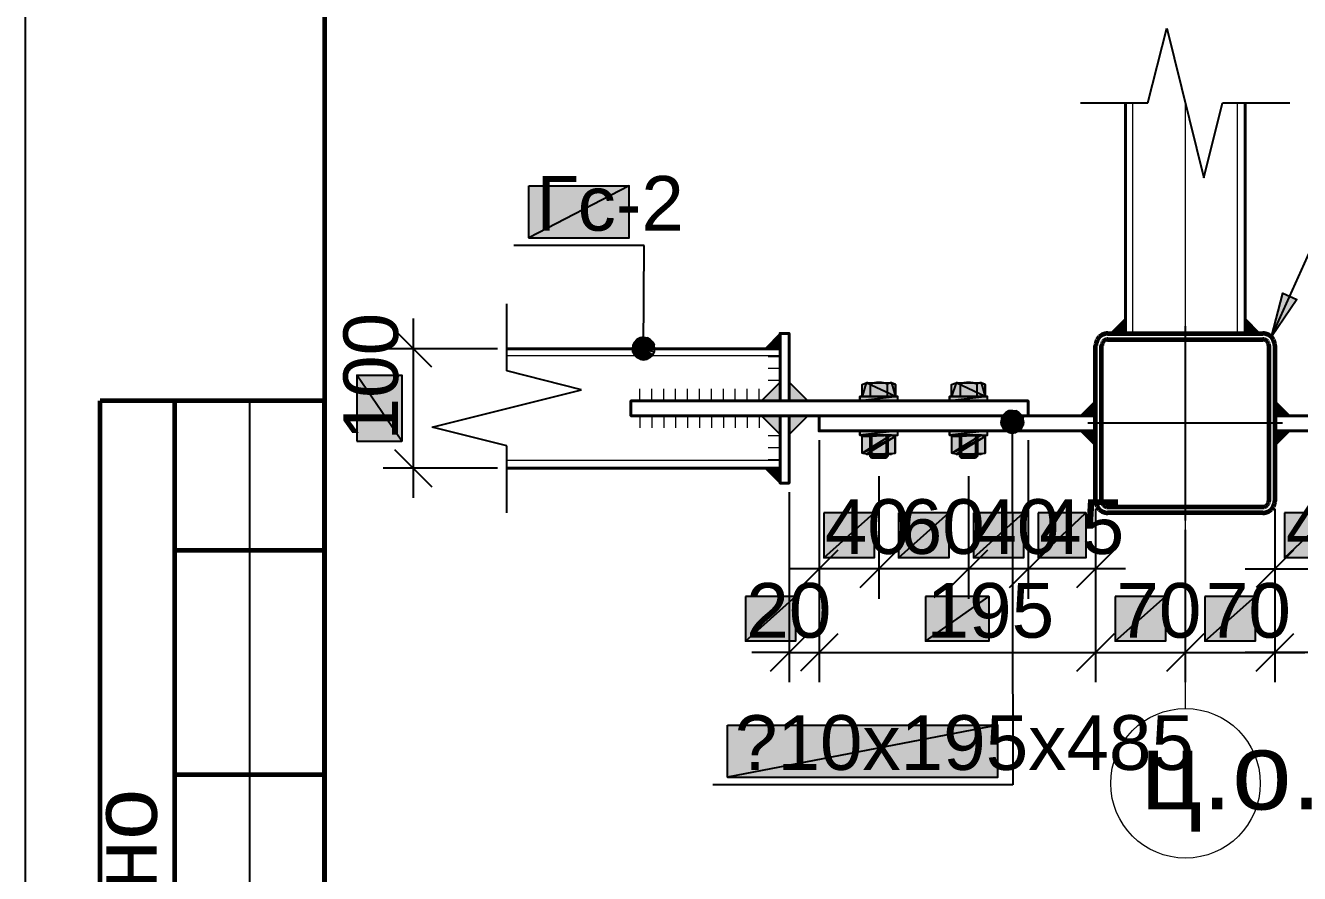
# Model space of a CAD drawing. Extents: x 8 to 21351, y 0 to 420.
# Drawn here: x 17287.2 to 17372.4, y 123.4 to 180.2 of the extents above; entities that cross this region are included whole.
import ezdxf

# ---------------------------------------------------------------- set-up
doc = ezdxf.new("R2010")
doc.units = 0
doc.styles.add('TEYPDFCAD_TEXT', font='arial.ttf')

msp = doc.modelspace()

# ---------------------------------------------------------------- hatches: boundary and pattern name
at = {"true_color": 0xffffff}
h = msp.add_hatch(color=0, dxfattribs=at)
h.paths.add_polyline_path([(17320.858, 169.46), (17327.589, 169.46), (17320.858, 165.968)])
h.paths.add_polyline_path([(17327.589, 169.46), (17320.858, 165.968), (17327.589, 165.968)])
for points in [[(17370.558, 159.343), (17371.32, 162.285), (17372.251, 161.862)], [(17360.8, 159.576), (17359.784, 159.576), (17360.8, 160.57)], [(17368.801, 159.576), (17369.796, 159.576), (17368.801, 160.57)], [(17337.686, 158.56), (17337.686, 159.576), (17336.691, 158.56)], [(17337.686, 155.067), (17337.686, 156.316), (17336.437, 155.067)], [(17338.279, 155.067), (17339.527, 155.067), (17338.279, 156.316)], [(17358.789, 154.072), (17357.794, 154.072), (17358.789, 155.067)], [(17370.791, 154.072), (17371.785, 154.072), (17370.791, 155.067)], [(17337.686, 154.072), (17337.686, 152.823), (17336.437, 154.072)], [(17338.279, 154.072), (17338.279, 152.823), (17339.527, 154.072)], [(17358.789, 153.056), (17357.794, 153.056), (17358.789, 152.061)], [(17370.791, 153.056), (17371.785, 153.056), (17370.791, 152.061)], [(17337.686, 150.559), (17336.691, 150.559), (17337.686, 149.564)]]:
    msp.add_hatch(color=7).paths.add_polyline_path(points)
h = msp.add_hatch(color=7)
h.paths.add_polyline_path([(17327.822, 158.792), (17327.801, 158.56), (17328.542, 158.56)])
h.paths.add_polyline_path([(17327.801, 158.56), (17328.542, 158.56), (17327.822, 158.327)])
h.paths.add_polyline_path([(17328.542, 158.56), (17327.822, 158.327), (17327.928, 158.136)])
h = msp.add_hatch(color=7)
h.paths.add_polyline_path([(17327.822, 158.792), (17327.801, 158.56), (17328.542, 158.56)])
h.paths.add_polyline_path([(17327.801, 158.56), (17328.542, 158.56), (17327.822, 158.327)])
h.paths.add_polyline_path([(17328.542, 158.56), (17327.822, 158.327), (17327.928, 158.136)])
h = msp.add_hatch(color=7)
h.paths.add_polyline_path([(17328.309, 159.279), (17328.097, 159.173), (17328.542, 158.56)])
h.paths.add_polyline_path([(17328.097, 159.173), (17328.542, 158.56), (17327.928, 159.004)])
h.paths.add_polyline_path([(17328.542, 158.56), (17327.928, 159.004), (17327.822, 158.792)])
h = msp.add_hatch(color=7)
h.paths.add_polyline_path([(17328.309, 159.279), (17328.097, 159.173), (17328.542, 158.56)])
h.paths.add_polyline_path([(17328.097, 159.173), (17328.542, 158.56), (17327.928, 159.004)])
h.paths.add_polyline_path([(17328.542, 158.56), (17327.928, 159.004), (17327.822, 158.792)])
h = msp.add_hatch(color=7)
h.paths.add_polyline_path([(17328.986, 159.173), (17328.775, 159.279), (17328.542, 158.56)])
h.paths.add_polyline_path([(17328.775, 159.279), (17328.542, 158.56), (17328.542, 159.321)])
h.paths.add_polyline_path([(17328.542, 158.56), (17328.542, 159.321), (17328.309, 159.279)])
h = msp.add_hatch(color=7)
h.paths.add_polyline_path([(17328.986, 159.173), (17328.775, 159.279), (17328.542, 158.56)])
h.paths.add_polyline_path([(17328.775, 159.279), (17328.542, 158.56), (17328.542, 159.321)])
h.paths.add_polyline_path([(17328.542, 158.56), (17328.542, 159.321), (17328.309, 159.279)])
h = msp.add_hatch(color=7)
h.paths.add_polyline_path([(17329.283, 158.56), (17329.262, 158.792), (17328.542, 158.56)])
h.paths.add_polyline_path([(17329.262, 158.792), (17328.542, 158.56), (17329.156, 159.004)])
h.paths.add_polyline_path([(17328.542, 158.56), (17329.156, 159.004), (17328.986, 159.173)])
h = msp.add_hatch(color=7)
h.paths.add_polyline_path([(17329.283, 158.56), (17329.262, 158.792), (17328.542, 158.56)])
h.paths.add_polyline_path([(17329.262, 158.792), (17328.542, 158.56), (17329.156, 159.004)])
h.paths.add_polyline_path([(17328.542, 158.56), (17329.156, 159.004), (17328.986, 159.173)])
h = msp.add_hatch(color=7)
h.paths.add_polyline_path([(17327.928, 158.136), (17328.097, 157.967), (17328.542, 158.56)])
h.paths.add_polyline_path([(17328.097, 157.967), (17328.542, 158.56), (17328.309, 157.861)])
h.paths.add_polyline_path([(17328.542, 158.56), (17328.309, 157.861), (17328.542, 157.819)])
h = msp.add_hatch(color=7)
h.paths.add_polyline_path([(17327.928, 158.136), (17328.097, 157.967), (17328.542, 158.56)])
h.paths.add_polyline_path([(17328.097, 157.967), (17328.542, 158.56), (17328.309, 157.861)])
h.paths.add_polyline_path([(17328.542, 158.56), (17328.309, 157.861), (17328.542, 157.819)])
h = msp.add_hatch(color=7)
h.paths.add_polyline_path([(17328.542, 157.819), (17328.775, 157.861), (17328.542, 158.56)])
h.paths.add_polyline_path([(17328.775, 157.861), (17328.542, 158.56), (17328.986, 157.967)])
h.paths.add_polyline_path([(17328.542, 158.56), (17328.986, 157.967), (17329.156, 158.136)])
h = msp.add_hatch(color=7)
h.paths.add_polyline_path([(17329.156, 158.136), (17329.262, 158.327), (17328.542, 158.56)])
h.paths.add_polyline_path([(17329.262, 158.327), (17328.542, 158.56), (17329.283, 158.56)])
h = msp.add_hatch(color=7)
h.paths.add_polyline_path([(17328.542, 157.819), (17328.775, 157.861), (17328.542, 158.56)])
h.paths.add_polyline_path([(17328.775, 157.861), (17328.542, 158.56), (17328.986, 157.967)])
h.paths.add_polyline_path([(17328.542, 158.56), (17328.986, 157.967), (17329.156, 158.136)])
h = msp.add_hatch(color=7)
h.paths.add_polyline_path([(17329.156, 158.136), (17329.262, 158.327), (17328.542, 158.56)])
h.paths.add_polyline_path([(17329.262, 158.327), (17328.542, 158.56), (17329.283, 158.56)])
h = msp.add_hatch(color=0, dxfattribs=at)
h.paths.add_polyline_path([(17309.365, 152.358), (17312.371, 152.358), (17309.365, 156.781)])
h.paths.add_polyline_path([(17312.371, 152.358), (17309.365, 156.781), (17312.371, 156.781)])
h = msp.add_hatch(color=0, dxfattribs=at)
h.paths.add_polyline_path([(17345.412, 156.168), (17345.137, 156.273), (17345.412, 155.363)])
h.paths.add_polyline_path([(17345.137, 156.273), (17345.412, 155.363), (17343.443, 156.273)])
h.paths.add_polyline_path([(17345.412, 155.363), (17343.443, 156.273), (17343.168, 155.363)])
h.paths.add_polyline_path([(17343.443, 156.273), (17343.168, 155.363), (17343.168, 156.168)])
h = msp.add_hatch(color=0, dxfattribs=at)
h.paths.add_polyline_path([(17351.402, 156.168), (17351.127, 156.273), (17351.402, 155.363)])
h.paths.add_polyline_path([(17351.127, 156.273), (17351.402, 155.363), (17349.455, 156.273)])
h.paths.add_polyline_path([(17351.402, 155.363), (17349.455, 156.273), (17349.158, 155.363)])
h.paths.add_polyline_path([(17349.455, 156.273), (17349.158, 155.363), (17349.158, 156.168)])
h = msp.add_hatch(color=0, dxfattribs=at)
h.paths.add_polyline_path([(17343.02, 155.363), (17345.56, 155.363), (17343.02, 155.067)])
h.paths.add_polyline_path([(17345.56, 155.363), (17343.02, 155.067), (17345.56, 155.067)])
h = msp.add_hatch(color=0, dxfattribs=at)
h.paths.add_polyline_path([(17349.01, 155.363), (17351.571, 155.363), (17349.01, 155.067)])
h.paths.add_polyline_path([(17351.571, 155.363), (17349.01, 155.067), (17351.571, 155.067)])
h = msp.add_hatch(color=7)
h.paths.add_polyline_path([(17352.989, 154.39), (17352.778, 154.284), (17353.222, 153.67)])
h.paths.add_polyline_path([(17352.778, 154.284), (17353.222, 153.67), (17352.608, 154.114)])
h.paths.add_polyline_path([(17353.222, 153.67), (17352.608, 154.114), (17352.503, 153.903)])
h = msp.add_hatch(color=7)
h.paths.add_polyline_path([(17353.667, 154.284), (17353.455, 154.39), (17353.222, 153.67)])
h.paths.add_polyline_path([(17353.455, 154.39), (17353.222, 153.67), (17353.222, 154.411)])
h.paths.add_polyline_path([(17353.222, 153.67), (17353.222, 154.411), (17352.989, 154.39)])
h = msp.add_hatch(color=7)
h.paths.add_polyline_path([(17352.503, 153.903), (17352.481, 153.67), (17353.222, 153.67)])
h.paths.add_polyline_path([(17352.481, 153.67), (17353.222, 153.67), (17352.503, 153.437)])
h.paths.add_polyline_path([(17353.222, 153.67), (17352.503, 153.437), (17352.608, 153.226)])
h = msp.add_hatch(color=7)
h.paths.add_polyline_path([(17352.608, 153.226), (17352.778, 153.056), (17353.222, 153.67)])
h.paths.add_polyline_path([(17352.778, 153.056), (17353.222, 153.67), (17352.989, 152.95)])
h.paths.add_polyline_path([(17353.222, 153.67), (17352.989, 152.95), (17353.222, 152.908)])
h = msp.add_hatch(color=7)
h.paths.add_polyline_path([(17353.963, 153.67), (17353.942, 153.903), (17353.222, 153.67)])
h.paths.add_polyline_path([(17353.942, 153.903), (17353.222, 153.67), (17353.836, 154.114)])
h.paths.add_polyline_path([(17353.222, 153.67), (17353.836, 154.114), (17353.667, 154.284)])
h = msp.add_hatch(color=7)
h.paths.add_polyline_path([(17353.222, 152.908), (17353.455, 152.95), (17353.222, 153.67)])
h.paths.add_polyline_path([(17353.455, 152.95), (17353.222, 153.67), (17353.667, 153.056)])
h.paths.add_polyline_path([(17353.222, 153.67), (17353.667, 153.056), (17353.836, 153.226)])
h = msp.add_hatch(color=7)
h.paths.add_polyline_path([(17353.836, 153.226), (17353.942, 153.437), (17353.222, 153.67)])
h.paths.add_polyline_path([(17353.942, 153.437), (17353.222, 153.67), (17353.963, 153.67)])
h = msp.add_hatch(color=0, dxfattribs=at)
h.paths.add_polyline_path([(17343.02, 153.056), (17345.56, 153.056), (17343.02, 152.76)])
h.paths.add_polyline_path([(17345.56, 153.056), (17343.02, 152.76), (17345.56, 152.76)])
h = msp.add_hatch(color=0, dxfattribs=at)
h.paths.add_polyline_path([(17343.464, 152.76), (17343.168, 152.675), (17345.115, 152.76)])
h.paths.add_polyline_path([(17343.168, 152.675), (17345.115, 152.76), (17343.168, 151.575)])
h.paths.add_polyline_path([(17345.115, 152.76), (17343.168, 151.575), (17345.391, 152.675)])
h.paths.add_polyline_path([(17343.168, 151.575), (17345.391, 152.675), (17343.464, 151.49)])
h.paths.add_polyline_path([(17345.391, 152.675), (17343.464, 151.49), (17345.391, 151.575)])
h.paths.add_polyline_path([(17343.464, 151.49), (17345.391, 151.575), (17345.115, 151.49)])
h = msp.add_hatch(color=0, dxfattribs=at)
h.paths.add_polyline_path([(17349.01, 153.056), (17351.571, 153.056), (17349.01, 152.76)])
h.paths.add_polyline_path([(17351.571, 153.056), (17349.01, 152.76), (17351.571, 152.76)])
h = msp.add_hatch(color=0, dxfattribs=at)
h.paths.add_polyline_path([(17349.455, 152.76), (17349.179, 152.675), (17351.127, 152.76)])
h.paths.add_polyline_path([(17349.179, 152.675), (17351.127, 152.76), (17349.179, 151.575)])
h.paths.add_polyline_path([(17351.127, 152.76), (17349.179, 151.575), (17351.402, 152.675)])
h.paths.add_polyline_path([(17349.179, 151.575), (17351.402, 152.675), (17349.455, 151.49)])
h.paths.add_polyline_path([(17351.402, 152.675), (17349.455, 151.49), (17351.402, 151.575)])
h.paths.add_polyline_path([(17349.455, 151.49), (17351.402, 151.575), (17351.127, 151.49)])
h = msp.add_hatch(color=0, dxfattribs=at)
h.paths.add_polyline_path([(17340.607, 147.574), (17340.607, 144.568), (17343.972, 147.574)])
h.paths.add_polyline_path([(17340.607, 144.568), (17343.972, 147.574), (17343.972, 144.568)])
h = msp.add_hatch(color=0, dxfattribs=at)
h.paths.add_polyline_path([(17345.602, 147.574), (17345.602, 144.568), (17348.968, 147.574)])
h.paths.add_polyline_path([(17345.602, 144.568), (17348.968, 147.574), (17348.968, 144.568)])
h = msp.add_hatch(color=0, dxfattribs=at)
h.paths.add_polyline_path([(17350.619, 147.574), (17350.619, 144.568), (17353.963, 147.574)])
h.paths.add_polyline_path([(17350.619, 144.568), (17353.963, 147.574), (17353.963, 144.568)])
h = msp.add_hatch(color=0, dxfattribs=at)
h.paths.add_polyline_path([(17354.958, 147.574), (17354.958, 144.568), (17358.133, 147.574)])
h.paths.add_polyline_path([(17354.958, 144.568), (17358.133, 147.574), (17358.133, 144.568)])
h = msp.add_hatch(color=0, dxfattribs=at)
h.paths.add_polyline_path([(17371.447, 147.574), (17371.447, 144.568), (17374.643, 147.574)])
h.paths.add_polyline_path([(17371.447, 144.568), (17374.643, 147.574), (17374.643, 144.568)])
h = msp.add_hatch(color=0, dxfattribs=at)
h.paths.add_polyline_path([(17335.358, 141.965), (17335.358, 138.98), (17338.723, 141.965)])
h.paths.add_polyline_path([(17335.358, 138.98), (17338.723, 141.965), (17338.723, 138.98)])
h = msp.add_hatch(color=0, dxfattribs=at)
h.paths.add_polyline_path([(17347.423, 141.965), (17347.423, 138.98), (17351.656, 141.965)])
h.paths.add_polyline_path([(17347.423, 138.98), (17351.656, 141.965), (17351.656, 138.98)])
h = msp.add_hatch(color=0, dxfattribs=at)
h.paths.add_polyline_path([(17360.101, 141.965), (17360.101, 138.98), (17363.467, 141.965)])
h.paths.add_polyline_path([(17360.101, 138.98), (17363.467, 141.965), (17363.467, 138.98)])
h = msp.add_hatch(color=0, dxfattribs=at)
h.paths.add_polyline_path([(17366.113, 141.965), (17366.113, 138.98), (17369.478, 141.965)])
h.paths.add_polyline_path([(17366.113, 138.98), (17369.478, 141.965), (17369.478, 138.98)])
h = msp.add_hatch(color=0, dxfattribs=at)
h.paths.add_polyline_path([(17334.172, 133.371), (17352.249, 133.371), (17334.172, 129.879)])
h.paths.add_polyline_path([(17352.249, 133.371), (17334.172, 129.879), (17352.249, 129.879)])

# ---------------------------------------------------------------- linework, layer by layer
at = {"lineweight": 25}
for p, q in [((17287.182, 0.085), (17287.182, 296.968)), ((17302.189, 90.064), (17302.189, 155.067))]:
    msp.add_line(p, q, dxfattribs=at)
at = {"color": 7, "lineweight": 25}
for p, q in [((17362.282, 175.006), (17363.552, 180.001)), ((17363.552, 180.001), (17366.049, 169.989)), ((17357.794, 175.006), (17360.8, 175.006)), ((17360.8, 175.006), (17362.282, 175.006)), ((17366.049, 169.989), (17367.298, 175.006)), ((17367.298, 175.006), (17368.801, 175.006)), ((17368.801, 175.006), (17371.785, 175.006)), ((17370.558, 159.343), (17374.177, 167.386)), ((17328.584, 165.46), (17319.864, 165.46)), ((17328.542, 158.56), (17328.584, 165.46)), ((17328.542, 158.56), (17328.584, 165.46)), ((17319.398, 158.56), (17319.398, 161.565)), ((17313.133, 160.57), (17313.133, 148.569)), ((17314.381, 157.311), (17311.884, 159.829)), ((17364.8, 160.062), (17364.8, 147.066)), ((17318.763, 158.56), (17311.122, 158.56)), ((17319.398, 157.078), (17319.398, 158.56)), ((17324.393, 155.808), (17319.398, 157.078)), ((17343.475, 156.273), (17343.456, 156.273)), ((17343.494, 156.272), (17343.475, 156.273)), ((17343.512, 156.27), (17343.494, 156.272)), ((17343.531, 156.267), (17343.512, 156.27)), ((17343.549, 156.263), (17343.531, 156.267)), ((17343.567, 156.259), (17343.549, 156.263)), ((17343.585, 156.253), (17343.567, 156.259)), ((17343.602, 156.247), (17343.585, 156.253)), ((17343.62, 156.241), (17343.602, 156.247)), ((17343.637, 156.233), (17343.62, 156.241)), ((17343.653, 156.225), (17343.637, 156.233)), ((17343.67, 156.216), (17343.653, 156.225)), ((17343.686, 156.206), (17343.67, 156.216)), ((17343.701, 156.196), (17343.686, 156.206)), ((17343.716, 156.185), (17343.701, 156.196)), ((17343.731, 156.173), (17343.716, 156.185)), ((17343.718, 156.168), (17343.718, 155.363)), ((17343.806, 156.216), (17343.738, 156.192)), ((17343.875, 156.237), (17343.806, 156.216)), ((17343.945, 156.255), (17343.875, 156.237)), ((17344.016, 156.269), (17343.945, 156.255)), ((17344.086, 156.28), (17344.016, 156.269)), ((17344.158, 156.288), (17344.086, 156.28)), ((17344.229, 156.293), (17344.158, 156.288)), ((17344.301, 156.295), (17344.229, 156.293)), ((17344.372, 156.293), (17344.301, 156.295)), ((17344.443, 156.288), (17344.372, 156.293)), ((17344.515, 156.28), (17344.443, 156.288)), ((17344.586, 156.269), (17344.515, 156.28)), ((17344.656, 156.255), (17344.586, 156.269)), ((17344.726, 156.237), (17344.656, 156.255)), ((17344.795, 156.216), (17344.726, 156.237)), ((17344.864, 156.192), (17344.795, 156.216)), ((17344.84, 156.168), (17344.84, 155.363)), ((17344.885, 156.185), (17344.87, 156.173)), ((17344.9, 156.196), (17344.885, 156.185)), ((17344.915, 156.206), (17344.9, 156.196)), ((17344.931, 156.216), (17344.915, 156.206)), ((17344.948, 156.225), (17344.931, 156.216)), ((17344.964, 156.233), (17344.948, 156.225)), ((17344.981, 156.241), (17344.964, 156.233)), ((17344.999, 156.247), (17344.981, 156.241)), ((17345.016, 156.253), (17344.999, 156.247)), ((17345.034, 156.259), (17345.016, 156.253)), ((17345.052, 156.263), (17345.034, 156.259)), ((17345.07, 156.267), (17345.052, 156.263)), ((17345.089, 156.27), (17345.07, 156.267)), ((17345.107, 156.272), (17345.089, 156.27)), ((17345.126, 156.273), (17345.107, 156.272)), ((17345.145, 156.273), (17345.126, 156.273)), ((17349.486, 156.273), (17349.467, 156.273)), ((17349.505, 156.272), (17349.486, 156.273)), ((17349.524, 156.27), (17349.505, 156.272)), ((17349.542, 156.267), (17349.524, 156.27)), ((17349.56, 156.263), (17349.542, 156.267)), ((17349.578, 156.259), (17349.56, 156.263)), ((17349.596, 156.253), (17349.578, 156.259)), ((17349.614, 156.247), (17349.596, 156.253)), ((17349.631, 156.241), (17349.614, 156.247)), ((17349.648, 156.233), (17349.631, 156.241)), ((17349.665, 156.225), (17349.648, 156.233)), ((17349.681, 156.216), (17349.665, 156.225)), ((17349.697, 156.206), (17349.681, 156.216)), ((17349.712, 156.196), (17349.697, 156.206)), ((17349.728, 156.185), (17349.712, 156.196)), ((17349.796, 156.216), (17349.728, 156.192)), ((17349.742, 156.173), (17349.728, 156.185)), ((17349.73, 156.168), (17349.73, 155.363)), ((17349.865, 156.237), (17349.796, 156.216)), ((17349.935, 156.255), (17349.865, 156.237)), ((17350.006, 156.269), (17349.935, 156.255)), ((17350.077, 156.28), (17350.006, 156.269)), ((17350.148, 156.288), (17350.077, 156.28)), ((17350.219, 156.293), (17350.148, 156.288)), ((17350.291, 156.295), (17350.219, 156.293)), ((17350.362, 156.293), (17350.291, 156.295)), ((17350.434, 156.288), (17350.362, 156.293)), ((17350.505, 156.28), (17350.434, 156.288)), ((17350.576, 156.269), (17350.505, 156.28)), ((17350.646, 156.255), (17350.576, 156.269)), ((17350.716, 156.237), (17350.646, 156.255)), ((17350.785, 156.216), (17350.716, 156.237)), ((17350.854, 156.192), (17350.785, 156.216)), ((17350.852, 156.168), (17350.852, 155.363)), ((17350.875, 156.185), (17350.86, 156.173)), ((17350.89, 156.196), (17350.875, 156.185)), ((17350.906, 156.206), (17350.89, 156.196)), ((17350.922, 156.216), (17350.906, 156.206)), ((17350.938, 156.225), (17350.922, 156.216)), ((17350.955, 156.233), (17350.938, 156.225)), ((17350.972, 156.241), (17350.955, 156.233)), ((17350.989, 156.247), (17350.972, 156.241)), ((17351.007, 156.253), (17350.989, 156.247)), ((17351.024, 156.259), (17351.007, 156.253)), ((17351.042, 156.263), (17351.024, 156.259)), ((17351.061, 156.267), (17351.042, 156.263)), ((17351.079, 156.27), (17351.061, 156.267)), ((17351.098, 156.272), (17351.079, 156.27)), ((17351.116, 156.273), (17351.098, 156.272)), ((17351.135, 156.273), (17351.116, 156.273)), ((17314.403, 153.31), (17324.393, 155.808)), ((17353.222, 153.67), (17353.265, 129.371)), ((17371.299, 153.564), (17358.281, 153.564)), ((17319.398, 152.061), (17314.403, 153.31)), ((17343.494, 152.779), (17343.474, 152.781)), ((17343.513, 152.777), (17343.494, 152.779)), ((17343.532, 152.775), (17343.513, 152.777)), ((17343.551, 152.772), (17343.532, 152.775)), ((17343.569, 152.767), (17343.551, 152.772)), ((17343.588, 152.763), (17343.569, 152.767)), ((17343.606, 152.757), (17343.588, 152.763)), ((17343.624, 152.751), (17343.606, 152.757)), ((17343.642, 152.744), (17343.624, 152.751)), ((17343.659, 152.737), (17343.642, 152.744)), ((17343.676, 152.728), (17343.659, 152.737)), ((17343.693, 152.72), (17343.676, 152.728)), ((17343.71, 152.71), (17343.693, 152.72)), ((17343.697, 152.76), (17343.697, 151.363)), ((17343.726, 152.7), (17343.71, 152.71)), ((17343.742, 152.689), (17343.726, 152.7)), ((17343.74, 152.675), (17343.74, 151.575)), ((17343.758, 152.678), (17343.742, 152.689)), ((17343.813, 152.704), (17343.745, 152.68)), ((17343.803, 152.76), (17343.803, 151.236)), ((17343.881, 152.724), (17343.813, 152.704)), ((17343.95, 152.742), (17343.881, 152.724)), ((17344.019, 152.756), (17343.95, 152.742)), ((17344.089, 152.767), (17344.019, 152.756)), ((17344.159, 152.775), (17344.089, 152.767)), ((17344.23, 152.779), (17344.159, 152.775)), ((17344.301, 152.781), (17344.23, 152.779)), ((17344.371, 152.779), (17344.301, 152.781)), ((17344.442, 152.775), (17344.371, 152.779)), ((17344.512, 152.767), (17344.442, 152.775)), ((17344.582, 152.756), (17344.512, 152.767)), ((17344.651, 152.742), (17344.582, 152.756)), ((17344.72, 152.724), (17344.651, 152.742)), ((17344.788, 152.704), (17344.72, 152.724)), ((17344.777, 152.76), (17344.777, 151.236)), ((17344.856, 152.68), (17344.788, 152.704)), ((17344.84, 152.675), (17344.84, 151.575)), ((17344.859, 152.689), (17344.844, 152.678)), ((17344.875, 152.7), (17344.859, 152.689)), ((17344.891, 152.71), (17344.875, 152.7)), ((17344.883, 152.76), (17344.883, 151.363)), ((17344.908, 152.72), (17344.891, 152.71)), ((17344.925, 152.728), (17344.908, 152.72)), ((17344.942, 152.737), (17344.925, 152.728)), ((17344.959, 152.744), (17344.942, 152.737)), ((17344.977, 152.751), (17344.959, 152.744)), ((17344.995, 152.757), (17344.977, 152.751)), ((17345.013, 152.763), (17344.995, 152.757)), ((17345.032, 152.767), (17345.013, 152.763)), ((17345.05, 152.772), (17345.032, 152.767)), ((17345.069, 152.775), (17345.05, 152.772)), ((17345.088, 152.777), (17345.069, 152.775)), ((17345.107, 152.779), (17345.088, 152.777)), ((17345.127, 152.781), (17345.107, 152.779)), ((17349.484, 152.779), (17349.465, 152.781)), ((17349.503, 152.777), (17349.484, 152.779)), ((17349.522, 152.775), (17349.503, 152.777)), ((17349.541, 152.772), (17349.522, 152.775)), ((17349.559, 152.767), (17349.541, 152.772)), ((17349.578, 152.763), (17349.559, 152.767)), ((17349.596, 152.757), (17349.578, 152.763)), ((17349.614, 152.751), (17349.596, 152.757)), ((17349.632, 152.744), (17349.614, 152.751)), ((17349.649, 152.737), (17349.632, 152.744)), ((17349.667, 152.728), (17349.649, 152.737)), ((17349.684, 152.72), (17349.667, 152.728)), ((17349.7, 152.71), (17349.684, 152.72)), ((17349.687, 152.76), (17349.687, 151.363)), ((17349.716, 152.7), (17349.7, 152.71)), ((17349.732, 152.689), (17349.716, 152.7)), ((17349.73, 152.675), (17349.73, 151.575)), ((17349.748, 152.678), (17349.732, 152.689)), ((17349.803, 152.704), (17349.735, 152.68)), ((17349.793, 152.76), (17349.793, 151.236)), ((17349.871, 152.724), (17349.803, 152.704)), ((17349.94, 152.742), (17349.871, 152.724)), ((17350.009, 152.756), (17349.94, 152.742)), ((17350.079, 152.767), (17350.009, 152.756)), ((17350.15, 152.775), (17350.079, 152.767)), ((17350.22, 152.779), (17350.15, 152.775)), ((17350.291, 152.781), (17350.22, 152.779)), ((17350.361, 152.779), (17350.291, 152.781)), ((17350.432, 152.775), (17350.361, 152.779)), ((17350.502, 152.767), (17350.432, 152.775)), ((17350.572, 152.756), (17350.502, 152.767)), ((17350.641, 152.742), (17350.572, 152.756)), ((17350.71, 152.724), (17350.641, 152.742)), ((17350.779, 152.704), (17350.71, 152.724)), ((17350.767, 152.76), (17350.767, 151.236)), ((17350.846, 152.68), (17350.779, 152.704)), ((17350.852, 152.675), (17350.852, 151.575)), ((17350.87, 152.689), (17350.855, 152.678)), ((17350.886, 152.7), (17350.87, 152.689)), ((17350.902, 152.71), (17350.886, 152.7)), ((17350.894, 152.76), (17350.894, 151.363)), ((17350.919, 152.72), (17350.902, 152.71)), ((17350.936, 152.728), (17350.919, 152.72)), ((17350.953, 152.737), (17350.936, 152.728)), ((17350.971, 152.744), (17350.953, 152.737)), ((17350.988, 152.751), (17350.971, 152.744)), ((17351.006, 152.757), (17350.988, 152.751)), ((17351.025, 152.763), (17351.006, 152.757)), ((17351.043, 152.767), (17351.025, 152.763)), ((17351.062, 152.772), (17351.043, 152.767)), ((17351.081, 152.775), (17351.062, 152.772)), ((17351.1, 152.777), (17351.081, 152.775)), ((17351.119, 152.779), (17351.1, 152.777)), ((17351.138, 152.781), (17351.119, 152.779)), ((17311.884, 151.807), (17314.381, 149.31)), ((17319.398, 150.559), (17319.398, 152.061)), ((17340.289, 152.442), (17340.289, 136.229)), ((17340.289, 152.442), (17340.289, 136.229)), ((17340.289, 152.442), (17340.289, 141.817)), ((17354.281, 152.442), (17354.281, 141.817)), ((17354.281, 152.442), (17354.281, 141.817)), ((17343.474, 151.49), (17343.494, 151.491)), ((17343.494, 151.491), (17343.513, 151.493)), ((17343.513, 151.493), (17343.532, 151.496)), ((17343.532, 151.496), (17343.551, 151.499)), ((17343.551, 151.499), (17343.569, 151.503)), ((17343.569, 151.503), (17343.588, 151.508)), ((17343.588, 151.508), (17343.606, 151.514)), ((17343.606, 151.514), (17343.624, 151.52)), ((17343.624, 151.52), (17343.642, 151.527)), ((17343.642, 151.527), (17343.659, 151.534)), ((17343.659, 151.534), (17343.676, 151.542)), ((17343.676, 151.542), (17343.693, 151.551)), ((17343.693, 151.551), (17343.71, 151.561)), ((17343.803, 151.236), (17343.697, 151.363)), ((17344.883, 151.363), (17343.697, 151.363)), ((17343.71, 151.561), (17343.726, 151.571)), ((17343.726, 151.571), (17343.742, 151.582)), ((17343.742, 151.582), (17343.758, 151.593)), ((17343.745, 151.591), (17343.813, 151.567)), ((17344.777, 151.236), (17343.803, 151.236)), ((17343.813, 151.567), (17343.881, 151.547)), ((17343.881, 151.547), (17343.95, 151.529)), ((17343.95, 151.529), (17344.019, 151.515)), ((17344.019, 151.515), (17344.089, 151.504)), ((17344.089, 151.504), (17344.159, 151.496)), ((17344.159, 151.496), (17344.23, 151.491)), ((17344.23, 151.491), (17344.301, 151.49)), ((17344.301, 151.49), (17344.371, 151.491)), ((17344.371, 151.491), (17344.442, 151.496)), ((17344.442, 151.496), (17344.512, 151.504)), ((17344.512, 151.504), (17344.582, 151.515)), ((17344.582, 151.515), (17344.651, 151.529)), ((17344.651, 151.529), (17344.72, 151.547)), ((17344.72, 151.547), (17344.788, 151.567)), ((17344.883, 151.363), (17344.777, 151.236)), ((17344.788, 151.567), (17344.856, 151.591)), ((17344.844, 151.593), (17344.859, 151.582)), ((17344.859, 151.582), (17344.875, 151.571)), ((17344.875, 151.571), (17344.891, 151.561)), ((17344.891, 151.561), (17344.908, 151.551)), ((17344.908, 151.551), (17344.925, 151.542)), ((17344.925, 151.542), (17344.942, 151.534)), ((17344.942, 151.534), (17344.959, 151.527)), ((17344.959, 151.527), (17344.977, 151.52)), ((17344.977, 151.52), (17344.995, 151.514)), ((17344.995, 151.514), (17345.013, 151.508)), ((17345.013, 151.508), (17345.032, 151.503)), ((17345.032, 151.503), (17345.05, 151.499)), ((17345.05, 151.499), (17345.069, 151.496)), ((17345.069, 151.496), (17345.088, 151.493)), ((17345.088, 151.493), (17345.107, 151.491)), ((17345.107, 151.491), (17345.127, 151.49)), ((17349.465, 151.49), (17349.484, 151.491)), ((17349.484, 151.491), (17349.503, 151.493)), ((17349.503, 151.493), (17349.522, 151.496)), ((17349.522, 151.496), (17349.541, 151.499)), ((17349.541, 151.499), (17349.559, 151.503)), ((17349.559, 151.503), (17349.578, 151.508)), ((17349.578, 151.508), (17349.596, 151.514)), ((17349.596, 151.514), (17349.614, 151.52)), ((17349.614, 151.52), (17349.632, 151.527)), ((17349.632, 151.527), (17349.649, 151.534)), ((17349.649, 151.534), (17349.667, 151.542)), ((17349.667, 151.542), (17349.684, 151.551)), ((17349.684, 151.551), (17349.7, 151.561)), ((17349.793, 151.236), (17349.687, 151.363)), ((17350.894, 151.363), (17349.687, 151.363)), ((17349.7, 151.561), (17349.716, 151.571)), ((17349.716, 151.571), (17349.732, 151.582)), ((17349.732, 151.582), (17349.748, 151.593)), ((17349.735, 151.591), (17349.803, 151.567)), ((17350.767, 151.236), (17349.793, 151.236)), ((17349.803, 151.567), (17349.871, 151.547)), ((17349.871, 151.547), (17349.94, 151.529)), ((17349.94, 151.529), (17350.009, 151.515)), ((17350.009, 151.515), (17350.079, 151.504)), ((17350.079, 151.504), (17350.15, 151.496)), ((17350.15, 151.496), (17350.22, 151.491)), ((17350.22, 151.491), (17350.291, 151.49)), ((17350.291, 151.49), (17350.361, 151.491)), ((17350.361, 151.491), (17350.432, 151.496)), ((17350.432, 151.496), (17350.502, 151.504)), ((17350.502, 151.504), (17350.572, 151.515)), ((17350.572, 151.515), (17350.641, 151.529)), ((17350.641, 151.529), (17350.71, 151.547)), ((17350.71, 151.547), (17350.779, 151.567)), ((17350.894, 151.363), (17350.767, 151.236)), ((17350.779, 151.567), (17350.846, 151.591)), ((17350.855, 151.593), (17350.87, 151.582)), ((17350.87, 151.582), (17350.886, 151.571)), ((17350.886, 151.571), (17350.902, 151.561)), ((17350.902, 151.561), (17350.919, 151.551)), ((17350.919, 151.551), (17350.936, 151.542)), ((17350.936, 151.542), (17350.953, 151.534)), ((17350.953, 151.534), (17350.971, 151.527)), ((17350.971, 151.527), (17350.988, 151.52)), ((17350.988, 151.52), (17351.006, 151.514)), ((17351.006, 151.514), (17351.025, 151.508)), ((17351.025, 151.508), (17351.043, 151.503)), ((17351.043, 151.503), (17351.062, 151.499)), ((17351.062, 151.499), (17351.081, 151.496)), ((17351.081, 151.496), (17351.1, 151.493)), ((17351.1, 151.493), (17351.119, 151.491)), ((17351.119, 151.491), (17351.138, 151.49)), ((17318.763, 150.559), (17311.122, 150.559)), ((17319.398, 147.574), (17319.398, 150.559)), ((17344.29, 150.029), (17344.29, 141.817)), ((17344.29, 150.029), (17344.29, 141.817)), ((17350.28, 150.029), (17350.28, 141.817)), ((17350.28, 150.029), (17350.28, 141.817)), ((17338.279, 148.95), (17338.279, 136.229)), ((17358.789, 147.849), (17358.789, 136.229)), ((17358.789, 147.849), (17358.789, 136.229)), ((17358.789, 147.849), (17358.789, 141.817)), ((17370.791, 147.849), (17370.791, 136.229)), ((17370.791, 147.743), (17370.791, 136.229)), ((17370.791, 147.743), (17370.791, 141.817)), ((17364.8, 146.431), (17364.8, 136.229)), ((17364.8, 146.431), (17364.8, 136.229)), ((17341.538, 145.076), (17339.041, 142.579)), ((17345.539, 145.076), (17343.041, 142.579)), ((17343.041, 142.579), (17345.539, 145.076)), ((17351.55, 145.076), (17349.031, 142.579)), ((17349.031, 142.579), (17351.55, 145.076)), ((17355.551, 145.076), (17353.032, 142.579)), ((17353.032, 142.579), (17355.551, 145.076)), ((17357.54, 142.579), (17360.038, 145.076)), ((17372.039, 145.076), (17369.542, 142.579)), ((17346.28, 143.827), (17338.279, 143.827)), ((17352.291, 143.827), (17342.279, 143.827)), ((17356.291, 143.827), (17348.29, 143.827)), ((17360.8, 143.827), (17352.291, 143.827)), ((17368.801, 143.827), (17377.289, 143.827)), ((17337.03, 136.97), (17339.527, 139.467)), ((17341.538, 139.467), (17339.041, 136.97)), ((17341.538, 139.467), (17339.041, 136.97)), ((17360.038, 139.467), (17357.54, 136.97)), ((17357.54, 136.97), (17360.038, 139.467)), ((17363.552, 136.97), (17366.049, 139.467)), ((17366.049, 139.467), (17363.552, 136.97)), ((17369.542, 136.97), (17372.039, 139.467)), ((17372.039, 139.467), (17369.542, 136.97)), ((17338.279, 138.218), (17335.781, 138.218)), ((17338.279, 138.218), (17340.289, 138.218)), ((17338.279, 138.218), (17360.8, 138.218)), ((17340.289, 138.218), (17342.787, 138.218)), ((17356.799, 138.218), (17366.79, 138.218)), ((17362.79, 138.218), (17372.801, 138.218)), ((17391.301, 138.218), (17368.801, 138.218)), ((17353.265, 129.371), (17333.177, 129.371))]:
    msp.add_line(p, q, dxfattribs=at)
at = {"color": 7, "lineweight": 40}
for p, q in [((17360.8, 175.006), (17360.8, 159.576)), ((17368.801, 159.576), (17368.801, 175.006)), ((17360.8, 159.576), (17368.801, 159.576)), ((17337.686, 158.56), (17319.398, 158.56)), ((17319.398, 150.559), (17337.686, 150.559))]:
    msp.add_line(p, q, dxfattribs=at)
at = {"color": 7, "lineweight": 20}
for p, q in [((17361.287, 159.576), (17361.287, 175.006)), ((17368.293, 159.576), (17368.293, 175.006)), ((17337.686, 158.073), (17319.398, 158.073)), ((17337.686, 151.066), (17319.398, 151.066))]:
    msp.add_line(p, q, dxfattribs=at)
at = {"color": 7, "lineweight": 15}
for p, q in [((17364.8, 175.006), (17364.8, 159.237)), ((17364.8, 157.734), (17364.8, 156.739)), ((17364.8, 155.236), (17364.8, 139.467)), ((17364.8, 139.467), (17364.8, 134.472))]:
    msp.add_line(p, q, dxfattribs=at)
at = {"color": 0, "lineweight": 0, "true_color": 0xffffff}
for p, q in [((17320.858, 165.968), (17327.589, 165.968)), ((17343.168, 155.363), (17343.168, 156.168)), ((17349.158, 155.363), (17349.158, 156.168)), ((17343.02, 155.067), (17345.56, 155.067)), ((17349.01, 155.067), (17351.571, 155.067)), ((17343.02, 152.76), (17345.56, 152.76)), ((17349.01, 152.76), (17351.571, 152.76)), ((17345.391, 151.575), (17345.115, 151.49)), ((17351.402, 151.575), (17351.127, 151.49)), ((17334.172, 129.879), (17352.249, 129.879))]:
    msp.add_line(p, q, dxfattribs=at)
at = {"color": 7, "lineweight": 60}
for p, q in [((17359.16, 159.44), (17359.099, 159.394)), ((17359.226, 159.48), (17359.16, 159.44)), ((17359.295, 159.513), (17359.226, 159.48)), ((17359.368, 159.54), (17359.295, 159.513)), ((17359.444, 159.559), (17359.368, 159.54)), ((17359.523, 159.571), (17359.444, 159.559)), ((17359.604, 159.576), (17359.523, 159.571)), ((17359.593, 159.576), (17369.986, 159.576)), ((17370.078, 159.571), (17369.997, 159.576)), ((17370.157, 159.559), (17370.078, 159.571)), ((17370.233, 159.54), (17370.157, 159.559)), ((17370.306, 159.513), (17370.233, 159.54)), ((17370.375, 159.48), (17370.306, 159.513)), ((17370.441, 159.44), (17370.375, 159.48)), ((17370.502, 159.394), (17370.441, 159.44)), ((17358.789, 148.357), (17358.789, 158.771)), ((17358.814, 158.863), (17358.81, 158.782)), ((17358.826, 158.942), (17358.814, 158.863)), ((17358.846, 159.018), (17358.826, 158.942)), ((17358.873, 159.091), (17358.846, 159.018)), ((17358.906, 159.16), (17358.873, 159.091)), ((17358.946, 159.226), (17358.906, 159.16)), ((17358.992, 159.287), (17358.946, 159.226)), ((17359.043, 159.343), (17358.992, 159.287)), ((17359.099, 159.394), (17359.043, 159.343)), ((17359.191, 148.357), (17359.191, 158.771)), ((17359.214, 158.822), (17359.212, 158.782)), ((17359.22, 158.861), (17359.214, 158.822)), ((17359.23, 158.898), (17359.22, 158.861)), ((17359.243, 158.934), (17359.23, 158.898)), ((17359.26, 158.968), (17359.243, 158.934)), ((17359.279, 159.001), (17359.26, 158.968)), ((17359.302, 159.031), (17359.279, 159.001)), ((17359.327, 159.059), (17359.302, 159.031)), ((17359.355, 159.084), (17359.327, 159.059)), ((17359.385, 159.106), (17359.355, 159.084)), ((17359.417, 159.126), (17359.385, 159.106)), ((17359.452, 159.143), (17359.417, 159.126)), ((17359.488, 159.156), (17359.452, 159.143)), ((17359.525, 159.165), (17359.488, 159.156)), ((17359.564, 159.171), (17359.525, 159.165)), ((17359.604, 159.173), (17359.564, 159.171)), ((17359.593, 159.173), (17369.986, 159.173)), ((17370.037, 159.171), (17369.997, 159.173)), ((17370.076, 159.165), (17370.037, 159.171)), ((17370.113, 159.156), (17370.076, 159.165)), ((17370.149, 159.143), (17370.113, 159.156)), ((17370.184, 159.126), (17370.149, 159.143)), ((17370.216, 159.106), (17370.184, 159.126)), ((17370.246, 159.084), (17370.216, 159.106)), ((17370.274, 159.059), (17370.246, 159.084)), ((17370.299, 159.031), (17370.274, 159.059)), ((17370.322, 159.001), (17370.299, 159.031)), ((17370.341, 158.968), (17370.322, 159.001)), ((17370.358, 158.934), (17370.341, 158.968)), ((17370.371, 158.898), (17370.358, 158.934)), ((17370.38, 158.861), (17370.371, 158.898)), ((17370.386, 158.822), (17370.38, 158.861)), ((17370.388, 158.782), (17370.386, 158.822)), ((17370.388, 158.771), (17370.388, 148.357)), ((17370.558, 159.343), (17370.502, 159.394)), ((17370.609, 159.287), (17370.558, 159.343)), ((17370.655, 159.226), (17370.609, 159.287)), ((17370.695, 159.16), (17370.655, 159.226)), ((17370.728, 159.091), (17370.695, 159.16)), ((17370.755, 159.018), (17370.728, 159.091)), ((17370.774, 158.942), (17370.755, 159.018)), ((17370.787, 158.863), (17370.774, 158.942)), ((17370.791, 158.782), (17370.787, 158.863)), ((17370.791, 158.771), (17370.791, 148.357)), ((17358.81, 148.368), (17358.814, 148.287)), ((17359.212, 148.368), (17359.214, 148.328)), ((17370.386, 148.328), (17370.388, 148.368)), ((17370.787, 148.287), (17370.791, 148.368)), ((17358.814, 148.287), (17358.826, 148.208)), ((17358.826, 148.208), (17358.846, 148.132)), ((17358.846, 148.132), (17358.873, 148.059)), ((17358.873, 148.059), (17358.906, 147.989)), ((17358.906, 147.989), (17358.946, 147.924)), ((17358.946, 147.924), (17358.992, 147.863)), ((17358.992, 147.863), (17359.043, 147.806)), ((17359.043, 147.806), (17359.099, 147.755)), ((17359.099, 147.755), (17359.16, 147.71)), ((17359.16, 147.71), (17359.226, 147.67)), ((17359.214, 148.328), (17359.22, 148.289)), ((17359.22, 148.289), (17359.23, 148.251)), ((17359.226, 147.67), (17359.295, 147.636)), ((17359.23, 148.251), (17359.243, 148.215)), ((17359.243, 148.215), (17359.26, 148.181)), ((17359.26, 148.181), (17359.279, 148.149)), ((17359.279, 148.149), (17359.302, 148.119)), ((17359.295, 147.636), (17359.368, 147.61)), ((17359.302, 148.119), (17359.327, 148.091)), ((17359.327, 148.091), (17359.355, 148.066)), ((17359.355, 148.066), (17359.385, 148.043)), ((17359.368, 147.61), (17359.444, 147.59)), ((17359.385, 148.043), (17359.417, 148.023)), ((17359.417, 148.023), (17359.452, 148.007)), ((17359.444, 147.59), (17359.523, 147.578)), ((17359.452, 148.007), (17359.488, 147.994)), ((17359.488, 147.994), (17359.525, 147.984)), ((17359.523, 147.578), (17359.604, 147.574)), ((17359.525, 147.984), (17359.564, 147.978)), ((17359.564, 147.978), (17359.604, 147.976)), ((17369.986, 147.955), (17359.593, 147.955)), ((17369.986, 147.574), (17359.593, 147.574)), ((17369.997, 147.976), (17370.037, 147.978)), ((17369.997, 147.574), (17370.078, 147.578)), ((17370.037, 147.978), (17370.076, 147.984)), ((17370.076, 147.984), (17370.113, 147.994)), ((17370.078, 147.578), (17370.157, 147.59)), ((17370.113, 147.994), (17370.149, 148.007)), ((17370.149, 148.007), (17370.184, 148.023)), ((17370.157, 147.59), (17370.233, 147.61)), ((17370.184, 148.023), (17370.216, 148.043)), ((17370.216, 148.043), (17370.246, 148.066)), ((17370.233, 147.61), (17370.306, 147.636)), ((17370.246, 148.066), (17370.274, 148.091)), ((17370.274, 148.091), (17370.299, 148.119)), ((17370.299, 148.119), (17370.322, 148.149)), ((17370.306, 147.636), (17370.375, 147.67)), ((17370.322, 148.149), (17370.341, 148.181)), ((17370.341, 148.181), (17370.358, 148.215)), ((17370.358, 148.215), (17370.371, 148.251)), ((17370.371, 148.251), (17370.38, 148.289)), ((17370.375, 147.67), (17370.441, 147.71)), ((17370.38, 148.289), (17370.386, 148.328)), ((17370.441, 147.71), (17370.502, 147.755)), ((17370.502, 147.755), (17370.558, 147.806)), ((17370.558, 147.806), (17370.609, 147.863)), ((17370.609, 147.863), (17370.655, 147.924)), ((17370.655, 147.924), (17370.695, 147.989)), ((17370.695, 147.989), (17370.728, 148.059)), ((17370.728, 148.059), (17370.755, 148.132)), ((17370.755, 148.132), (17370.774, 148.208)), ((17370.774, 148.208), (17370.787, 148.287))]:
    msp.add_line(p, q, dxfattribs=at)
at = {"color": 7, "lineweight": 5}
for p, q in [((17337.686, 158.009), (17336.882, 158.009)), ((17337.686, 158.56), (17337.686, 155.067)), ((17337.686, 157.226), (17336.882, 157.226)), ((17337.686, 156.422), (17336.882, 156.422)), ((17328.288, 155.067), (17328.288, 155.871)), ((17329.092, 155.067), (17329.092, 155.871)), ((17329.897, 155.067), (17329.897, 155.871)), ((17330.68, 155.067), (17330.68, 155.871)), ((17331.484, 155.067), (17331.484, 155.871)), ((17332.288, 155.067), (17332.288, 155.871)), ((17333.093, 155.067), (17333.093, 155.871)), ((17333.897, 155.067), (17333.897, 155.871)), ((17334.68, 155.067), (17334.68, 155.871)), ((17335.485, 155.067), (17335.485, 155.871)), ((17336.289, 155.067), (17336.289, 155.871)), ((17337.686, 155.067), (17327.695, 155.067)), ((17327.695, 154.072), (17337.686, 154.072)), ((17328.288, 154.072), (17328.288, 153.268)), ((17329.092, 154.072), (17329.092, 153.268)), ((17329.897, 154.072), (17329.897, 153.268)), ((17330.68, 154.072), (17330.68, 153.268)), ((17331.484, 154.072), (17331.484, 153.268)), ((17332.288, 154.072), (17332.288, 153.268)), ((17333.093, 154.072), (17333.093, 153.268)), ((17333.897, 154.072), (17333.897, 153.268)), ((17334.68, 154.072), (17334.68, 153.268)), ((17335.485, 154.072), (17335.485, 153.268)), ((17336.289, 154.072), (17336.289, 153.268)), ((17337.686, 154.072), (17337.686, 150.559)), ((17337.686, 152.718), (17336.882, 152.718)), ((17337.686, 151.913), (17336.882, 151.913)), ((17337.686, 151.109), (17336.882, 151.109))]:
    msp.add_line(p, q, dxfattribs=at)
at = {"lineweight": 60}
for p, q in [((17292.178, 90.064), (17292.178, 155.067)), ((17307.185, 155.067), (17292.178, 155.067)), ((17297.173, 90.064), (17297.173, 155.067)), ((17307.185, 5.08), (17307.185, 155.067)), ((17297.173, 145.076), (17307.185, 145.076)), ((17297.173, 130.069), (17307.185, 130.069))]:
    msp.add_line(p, q, dxfattribs=at)
msp.add_lwpolyline([(17307.185, 5.08), (17702.176, 5.08), (17702.176, 292.058), (17307.185, 292.058)], close=True, dxfattribs=at)
at = {"color": 0, "true_color": 0xffffff}
for points in [[(17320.858, 169.46), (17327.589, 169.46), (17320.858, 165.968)], [(17327.589, 169.46), (17320.858, 165.968), (17327.589, 165.968)], [(17309.365, 152.358), (17312.371, 152.358), (17309.365, 156.781)], [(17312.371, 152.358), (17309.365, 156.781), (17312.371, 156.781)], [(17345.412, 155.363), (17343.443, 156.273), (17343.168, 155.363)], [(17343.443, 156.273), (17343.168, 155.363), (17343.168, 156.168)], [(17345.137, 156.273), (17345.412, 155.363), (17343.443, 156.273)], [(17345.412, 156.168), (17345.137, 156.273), (17345.412, 155.363)], [(17351.402, 155.363), (17349.455, 156.273), (17349.158, 155.363)], [(17349.455, 156.273), (17349.158, 155.363), (17349.158, 156.168)], [(17351.127, 156.273), (17351.402, 155.363), (17349.455, 156.273)], [(17351.402, 156.168), (17351.127, 156.273), (17351.402, 155.363)], [(17343.02, 155.363), (17345.56, 155.363), (17343.02, 155.067)], [(17345.56, 155.363), (17343.02, 155.067), (17345.56, 155.067)], [(17349.01, 155.363), (17351.571, 155.363), (17349.01, 155.067)], [(17351.571, 155.363), (17349.01, 155.067), (17351.571, 155.067)], [(17343.02, 153.056), (17345.56, 153.056), (17343.02, 152.76)], [(17345.56, 153.056), (17343.02, 152.76), (17345.56, 152.76)], [(17343.464, 152.76), (17343.168, 152.675), (17345.115, 152.76)], [(17343.168, 152.675), (17345.115, 152.76), (17343.168, 151.575)], [(17345.115, 152.76), (17343.168, 151.575), (17345.391, 152.675)], [(17343.168, 151.575), (17345.391, 152.675), (17343.464, 151.49)], [(17345.391, 152.675), (17343.464, 151.49), (17345.391, 151.575)], [(17349.01, 153.056), (17351.571, 153.056), (17349.01, 152.76)], [(17351.571, 153.056), (17349.01, 152.76), (17351.571, 152.76)], [(17349.455, 152.76), (17349.179, 152.675), (17351.127, 152.76)], [(17349.179, 152.675), (17351.127, 152.76), (17349.179, 151.575)], [(17351.127, 152.76), (17349.179, 151.575), (17351.402, 152.675)], [(17349.179, 151.575), (17351.402, 152.675), (17349.455, 151.49)], [(17351.402, 152.675), (17349.455, 151.49), (17351.402, 151.575)], [(17343.464, 151.49), (17345.391, 151.575), (17345.115, 151.49)], [(17349.455, 151.49), (17351.402, 151.575), (17351.127, 151.49)], [(17340.607, 147.574), (17340.607, 144.568), (17343.972, 147.574)], [(17340.607, 144.568), (17343.972, 147.574), (17343.972, 144.568)], [(17345.602, 147.574), (17345.602, 144.568), (17348.968, 147.574)], [(17345.602, 144.568), (17348.968, 147.574), (17348.968, 144.568)], [(17350.619, 147.574), (17350.619, 144.568), (17353.963, 147.574)], [(17350.619, 144.568), (17353.963, 147.574), (17353.963, 144.568)], [(17354.958, 147.574), (17354.958, 144.568), (17358.133, 147.574)], [(17354.958, 144.568), (17358.133, 147.574), (17358.133, 144.568)], [(17371.447, 147.574), (17371.447, 144.568), (17374.643, 147.574)], [(17371.447, 144.568), (17374.643, 147.574), (17374.643, 144.568)], [(17335.358, 141.965), (17335.358, 138.98), (17338.723, 141.965)], [(17335.358, 138.98), (17338.723, 141.965), (17338.723, 138.98)], [(17347.423, 141.965), (17347.423, 138.98), (17351.656, 141.965)], [(17347.423, 138.98), (17351.656, 141.965), (17351.656, 138.98)], [(17360.101, 141.965), (17360.101, 138.98), (17363.467, 141.965)], [(17360.101, 138.98), (17363.467, 141.965), (17363.467, 138.98)], [(17366.113, 141.965), (17366.113, 138.98), (17369.478, 141.965)], [(17366.113, 138.98), (17369.478, 141.965), (17369.478, 138.98)], [(17334.172, 133.371), (17352.249, 133.371), (17334.172, 129.879)], [(17352.249, 133.371), (17334.172, 129.879), (17352.249, 129.879)]]:
    msp.add_lwpolyline(points, close=True, dxfattribs=at)
at = {"color": 7}
for points in [[(17370.558, 159.343), (17371.32, 162.285), (17372.251, 161.862)], [(17360.8, 159.576), (17359.784, 159.576), (17360.8, 160.57)], [(17368.801, 159.576), (17369.796, 159.576), (17368.801, 160.57)], [(17337.686, 158.56), (17337.686, 159.576), (17336.691, 158.56)], [(17327.822, 158.792), (17327.801, 158.56), (17328.542, 158.56)], [(17327.822, 158.792), (17327.801, 158.56), (17328.542, 158.56)], [(17328.542, 158.56), (17327.928, 159.004), (17327.822, 158.792)], [(17328.542, 158.56), (17327.928, 159.004), (17327.822, 158.792)], [(17328.097, 159.173), (17328.542, 158.56), (17327.928, 159.004)], [(17328.097, 159.173), (17328.542, 158.56), (17327.928, 159.004)], [(17328.309, 159.279), (17328.097, 159.173), (17328.542, 158.56)], [(17328.309, 159.279), (17328.097, 159.173), (17328.542, 158.56)], [(17328.542, 158.56), (17328.542, 159.321), (17328.309, 159.279)], [(17328.542, 158.56), (17328.542, 159.321), (17328.309, 159.279)], [(17328.775, 159.279), (17328.542, 158.56), (17328.542, 159.321)], [(17328.775, 159.279), (17328.542, 158.56), (17328.542, 159.321)], [(17328.986, 159.173), (17328.775, 159.279), (17328.542, 158.56)], [(17328.986, 159.173), (17328.775, 159.279), (17328.542, 158.56)], [(17328.542, 158.56), (17329.156, 159.004), (17328.986, 159.173)], [(17328.542, 158.56), (17329.156, 159.004), (17328.986, 159.173)], [(17329.262, 158.792), (17328.542, 158.56), (17329.156, 159.004)], [(17329.262, 158.792), (17328.542, 158.56), (17329.156, 159.004)], [(17329.283, 158.56), (17329.262, 158.792), (17328.542, 158.56)], [(17329.283, 158.56), (17329.262, 158.792), (17328.542, 158.56)], [(17327.801, 158.56), (17328.542, 158.56), (17327.822, 158.327)], [(17327.801, 158.56), (17328.542, 158.56), (17327.822, 158.327)], [(17328.542, 158.56), (17327.822, 158.327), (17327.928, 158.136)], [(17328.542, 158.56), (17327.822, 158.327), (17327.928, 158.136)], [(17327.928, 158.136), (17328.097, 157.967), (17328.542, 158.56)], [(17327.928, 158.136), (17328.097, 157.967), (17328.542, 158.56)], [(17328.097, 157.967), (17328.542, 158.56), (17328.309, 157.861)], [(17328.097, 157.967), (17328.542, 158.56), (17328.309, 157.861)], [(17328.542, 158.56), (17328.309, 157.861), (17328.542, 157.819)], [(17328.542, 158.56), (17328.309, 157.861), (17328.542, 157.819)], [(17328.542, 157.819), (17328.775, 157.861), (17328.542, 158.56)], [(17328.775, 157.861), (17328.542, 158.56), (17328.986, 157.967)], [(17328.542, 158.56), (17328.986, 157.967), (17329.156, 158.136)], [(17329.156, 158.136), (17329.262, 158.327), (17328.542, 158.56)], [(17329.262, 158.327), (17328.542, 158.56), (17329.283, 158.56)], [(17328.542, 157.819), (17328.775, 157.861), (17328.542, 158.56)], [(17328.775, 157.861), (17328.542, 158.56), (17328.986, 157.967)], [(17328.542, 158.56), (17328.986, 157.967), (17329.156, 158.136)], [(17329.156, 158.136), (17329.262, 158.327), (17328.542, 158.56)], [(17329.262, 158.327), (17328.542, 158.56), (17329.283, 158.56)], [(17337.686, 155.067), (17337.686, 156.316), (17336.437, 155.067)], [(17338.279, 155.067), (17339.527, 155.067), (17338.279, 156.316)], [(17352.989, 154.39), (17352.778, 154.284), (17353.222, 153.67)], [(17353.222, 153.67), (17353.222, 154.411), (17352.989, 154.39)], [(17353.455, 154.39), (17353.222, 153.67), (17353.222, 154.411)], [(17353.667, 154.284), (17353.455, 154.39), (17353.222, 153.67)], [(17358.789, 154.072), (17357.794, 154.072), (17358.789, 155.067)], [(17370.791, 154.072), (17371.785, 154.072), (17370.791, 155.067)], [(17337.686, 154.072), (17337.686, 152.823), (17336.437, 154.072)], [(17338.279, 154.072), (17338.279, 152.823), (17339.527, 154.072)], [(17352.503, 153.903), (17352.481, 153.67), (17353.222, 153.67)], [(17352.481, 153.67), (17353.222, 153.67), (17352.503, 153.437)], [(17353.222, 153.67), (17352.608, 154.114), (17352.503, 153.903)], [(17353.222, 153.67), (17352.503, 153.437), (17352.608, 153.226)], [(17352.778, 154.284), (17353.222, 153.67), (17352.608, 154.114)], [(17352.608, 153.226), (17352.778, 153.056), (17353.222, 153.67)], [(17352.778, 153.056), (17353.222, 153.67), (17352.989, 152.95)], [(17353.222, 153.67), (17352.989, 152.95), (17353.222, 152.908)], [(17353.222, 153.67), (17353.836, 154.114), (17353.667, 154.284)], [(17353.942, 153.903), (17353.222, 153.67), (17353.836, 154.114)], [(17353.963, 153.67), (17353.942, 153.903), (17353.222, 153.67)], [(17353.222, 152.908), (17353.455, 152.95), (17353.222, 153.67)], [(17353.455, 152.95), (17353.222, 153.67), (17353.667, 153.056)], [(17353.222, 153.67), (17353.667, 153.056), (17353.836, 153.226)], [(17353.836, 153.226), (17353.942, 153.437), (17353.222, 153.67)], [(17353.942, 153.437), (17353.222, 153.67), (17353.963, 153.67)], [(17358.789, 153.056), (17357.794, 153.056), (17358.789, 152.061)], [(17370.791, 153.056), (17371.785, 153.056), (17370.791, 152.061)], [(17337.686, 150.559), (17336.691, 150.559), (17337.686, 149.564)]]:
    msp.add_lwpolyline(points, close=True, dxfattribs=at)
at = {"color": 7, "lineweight": 40}
for points in [[(17337.686, 155.067), (17338.279, 155.067), (17338.279, 159.576), (17337.686, 159.576)], [(17354.281, 154.072), (17327.695, 154.072), (17327.695, 155.067), (17354.281, 155.067)], [(17337.686, 154.072), (17338.279, 154.072), (17338.279, 149.564), (17337.686, 149.564)], [(17358.789, 154.072), (17340.289, 154.072), (17340.289, 153.056), (17358.789, 153.056)], [(17370.791, 154.072), (17389.29, 154.072), (17389.29, 153.056), (17370.791, 153.056)]]:
    msp.add_lwpolyline(points, close=True, dxfattribs=at)
at = {"color": 7, "lineweight": 25}
for points in [[(17343.168, 155.363), (17343.168, 156.168), (17343.443, 156.273), (17345.137, 156.273), (17345.412, 156.168), (17345.412, 155.363)], [(17349.158, 155.363), (17349.158, 156.168), (17349.455, 156.273), (17351.127, 156.273), (17351.402, 156.168), (17351.402, 155.363)], [(17343.02, 155.067), (17345.56, 155.067), (17345.56, 155.363), (17343.02, 155.363)], [(17349.01, 155.067), (17351.571, 155.067), (17351.571, 155.363), (17349.01, 155.363)], [(17343.02, 152.76), (17345.56, 152.76), (17345.56, 153.056), (17343.02, 153.056)], [(17345.391, 151.575), (17345.115, 151.49), (17343.464, 151.49), (17343.168, 151.575), (17343.168, 152.675), (17343.464, 152.76), (17345.115, 152.76), (17345.391, 152.675)], [(17349.01, 152.76), (17351.571, 152.76), (17351.571, 153.056), (17349.01, 153.056)], [(17351.402, 151.575), (17351.127, 151.49), (17349.455, 151.49), (17349.179, 151.575), (17349.179, 152.675), (17349.455, 152.76), (17351.127, 152.76), (17351.402, 152.675)]]:
    msp.add_lwpolyline(points, close=True, dxfattribs=at)
at = {"color": 7, "lineweight": 15}
msp.add_circle((17364.811, 129.466), 5.006, dxfattribs=at)

# ---------------------------------------------------------------- texts
at = {"color": 7, "style": 'TEYPDFCAD_TEXT'}
for s, height, p in [('Гс-2', 3.6618, (17321.366, 166.455)), ('40', 3.6618, (17340.67, 144.822)), ('60', 3.6618, (17345.687, 144.822)), ('40', 3.6618, (17350.682, 144.822)), ('45', 3.6618, (17355.021, 144.822)), ('45', 3.6618, (17371.531, 144.822)), ('20', 3.6618, (17335.421, 139.213)), ('195', 3.6618, (17347.486, 139.213)), ('70', 3.6618, (17360.186, 139.213)), ('70', 3.6618, (17366.176, 139.213)), ('\ue75b10х195х485', 3.66183, (17334.659, 130.365)), ('ц.о.', 5.1259, (17361.837, 127.72))]:
    msp.add_text(s, height=height, dxfattribs=at).set_placement(p)
for s, height, p in [('100', 3.6618, (17312.117, 152.421)), ('Согласовано', 4.39208, (17295.966, 92.075))]:
    msp.add_text(s, height=height, rotation=90, dxfattribs=at).set_placement(p)

doc.saveas('drawing.dxf')
